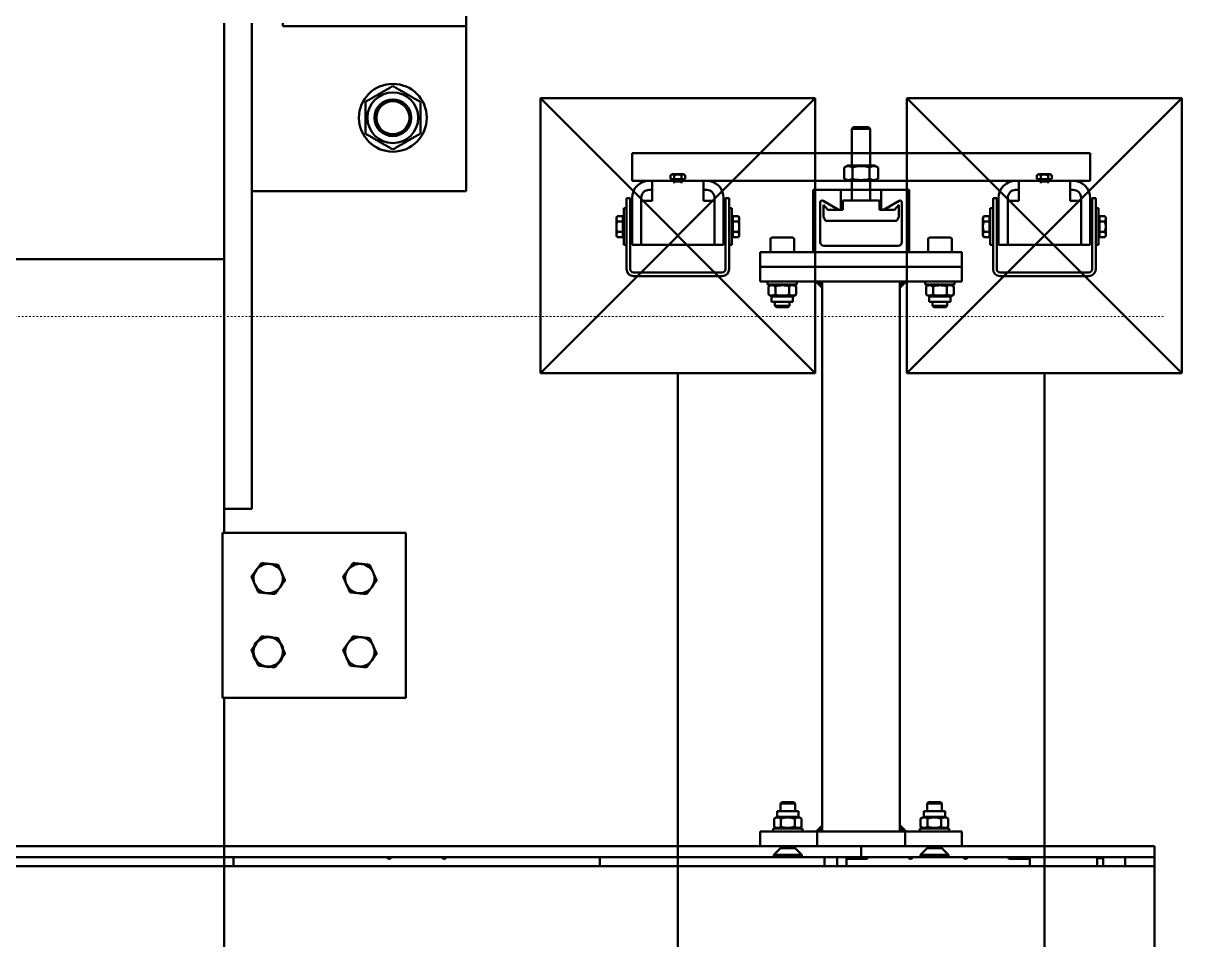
# Model space of a CAD drawing. Header units: centimetres. Extents: x -678439 to 55805, y -426864 to 17948.
# Drawn here: x 47311.5 to 47374.7, y 16758 to 16808.1 of the extents above; entities that cross this region are included whole.
import ezdxf

# ---------------------------------------------------------------- set-up
doc = ezdxf.new("R2010")
doc.units = ezdxf.units.CM
doc.header["$LTSCALE"] = 0.01
doc.header["$MEASUREMENT"] = 0
doc.linetypes.add('AM_ISO09W050', pattern=[22.5, 12, -1.5, 3, -1.5, 3, -1.5])
doc.layers.get('0').update_dxf_attribs({"lineweight": 0})
for name, color, linetype, lineweight in [('SSN_Lift-AM_0', 7, 'Continuous', 50), ('SSN_PBC-AM_0', 5, 'Continuous', 50), ('SSN_PBC-AM_11', 9, 'AM_ISO09W050', 18), ('SSN_Signalgeber-AM_0', 3, 'Continuous', 50)]:
    doc.layers.add(name, color=color, linetype=linetype, lineweight=lineweight)

# ---------------------------------------------------------------- blocks, each defined once
blk = doc.blocks.new('Lift_20-024-10000')
at = {"layer": 'SSN_Lift-AM_0'}
for p, q in [((1219.5, 958.4), (1219.5, 1080)), ((1087.5, 960), (1087.5, 830.08)), ((1102.5, 830.08), (1102.5, 960)), ((1119.5, 960), (1119.5, 958.4)), ((1119.5, 958.4), (1219.5, 958.4)), ((1219.5, 868.4), (1219.5, 958.4)), ((1102.5, 868.4), (1219.5, 868.4)), ((1087.5, 831.29), (787.5, 831.29)), ((1087.5, 830.08), (1087.5, 795)), ((1102.5, 795), (1102.5, 830.08)), ((1087.5, 795), (1087.5, 710)), ((1102.5, 710), (1102.5, 795)), ((1087.5, 695), (1087.5, 710)), ((1102.5, 710), (1102.5, 695)), ((1087.5, 695), (1102.5, 695)), ((1087.5, 695), (1087.5, 682)), ((1086.5, 592), (1086.5, 682)), ((1086.5, 682), (1186.5, 682)), ((1186.5, 682), (1186.5, 592)), ((1186.5, 592), (1086.5, 592)), ((1087.5, 592), (1087.5, -592))]:
    blk.add_line(p, q, dxfattribs=at)
for radius in [18.5, 13.85, 10, 10, 9]:
    blk.add_circle((1179.5, 908.4), radius, dxfattribs=at)
for centre, radius, start, end in [((1111.5, 657), 8, 83.93265, 143.93265), ((1111.5, 657), 8, 23.93265, 83.93265), ((1161.5, 657), 8, 83.93265, 143.93265), ((1161.5, 657), 8, 23.93265, 83.93265), ((1111.5, 657), 8, 143.93265, 203.93265), ((1111.5, 657), 8, 323.93265, 23.93265), ((1161.5, 657), 8, 143.93265, 203.93265), ((1161.5, 657), 8, 323.93265, 23.93265), ((1111.5, 657), 8, 203.93265, 263.93265), ((1111.5, 657), 8, 263.93265, 323.93265), ((1161.5, 657), 8, 203.93265, 263.93265), ((1161.5, 657), 8, 263.93265, 323.93265), ((1111.5, 617), 8, 143.93265, 203.93265), ((1111.5, 617), 8.3, 128.48095, 159.38434), ((1111.5, 617), 8, 83.93265, 143.93265), ((1111.5, 617), 8.3, 68.48095, 99.38434), ((1111.5, 617), 8, 23.93265, 83.93265), ((1111.5, 617), 8.3, 8.48095, 39.38434), ((1111.5, 617), 8, 323.93265, 23.93265), ((1161.5, 617), 8, 143.93265, 203.93265), ((1161.5, 617), 8, 83.93265, 143.93265), ((1161.5, 617), 8, 23.93265, 83.93265), ((1161.5, 617), 8, 323.93265, 23.93265), ((1111.5, 617), 8.3, 188.48095, 219.38434), ((1111.5, 617), 8, 203.93265, 263.93265), ((1111.5, 617), 8.3, 308.48095, 339.38434), ((1161.5, 617), 8, 203.93265, 263.93265), ((1111.5, 617), 8.3, 248.48095, 279.38434), ((1111.5, 617), 8, 263.93265, 323.93265), ((1161.5, 617), 8, 263.93265, 323.93265)]:
    blk.add_arc(centre, radius, start, end, dxfattribs=at)
for points, weights in [([(1164.5, 917.06), (1172, 921.39), (1179.5, 925.72)], [1, 1.15470053838, 1]), ([(1179.5, 925.72), (1187, 921.39), (1194.5, 917.06)], [1, 1.15470053838, 1]), ([(1164.5, 899.74), (1164.5, 908.4), (1164.5, 917.06)], [1, 1.15470053838, 1]), ([(1194.5, 917.06), (1194.5, 908.4), (1194.5, 899.74)], [1, 1.15470053838, 1]), ([(1179.5, 891.08), (1172, 895.41), (1164.5, 899.74)], [1, 1.15470053838, 1]), ([(1194.5, 899.74), (1187, 895.41), (1179.5, 891.08)], [1, 1.15470053838, 1]), ([(1105.03, 661.71), (1106.3, 663.44), (1107.75, 665.44)], [1, 1.0379548493, 1]), ([(1107.75, 665.44), (1110.21, 665.18), (1112.35, 664.96)], [1, 1.0379548493, 1]), ([(1112.35, 664.96), (1114.48, 664.73), (1116.94, 664.47)], [1, 1.0379548493, 1]), ([(1116.94, 664.47), (1117.94, 662.2), (1118.81, 660.25)], [1, 1.0379548493, 1]), ([(1155.03, 661.71), (1156.3, 663.44), (1157.75, 665.44)], [1, 1.0379548493, 1]), ([(1157.75, 665.44), (1160.21, 665.18), (1162.35, 664.96)], [1, 1.0379548493, 1]), ([(1162.35, 664.96), (1164.48, 664.73), (1166.94, 664.47)], [1, 1.0379548493, 1]), ([(1166.94, 664.47), (1167.94, 662.2), (1168.81, 660.25)], [1, 1.0379548493, 1]), ([(1102.31, 657.98), (1103.77, 659.98), (1105.03, 661.71)], [1, 1.0379548493, 1]), ([(1104.19, 653.75), (1103.32, 655.71), (1102.31, 657.98)], [1, 1.0379548493, 1]), ([(1118.81, 660.25), (1119.68, 658.29), (1120.69, 656.02)], [1, 1.0379548493, 1]), ([(1152.31, 657.98), (1153.77, 659.98), (1155.03, 661.71)], [1, 1.0379548493, 1]), ([(1154.19, 653.75), (1153.32, 655.71), (1152.31, 657.98)], [1, 1.0379548493, 1]), ([(1168.81, 660.25), (1169.68, 658.29), (1170.69, 656.02)], [1, 1.0379548493, 1]), ([(1106.06, 649.53), (1105.06, 651.8), (1104.19, 653.75)], [1, 1.0379548493, 1]), ([(1117.97, 652.29), (1116.7, 650.56), (1115.25, 648.56)], [1, 1.0379548493, 1]), ([(1120.69, 656.02), (1119.23, 654.02), (1117.97, 652.29)], [1, 1.0379548493, 1]), ([(1156.06, 649.53), (1155.06, 651.8), (1154.19, 653.75)], [1, 1.0379548493, 1]), ([(1167.97, 652.29), (1166.7, 650.56), (1165.25, 648.56)], [1, 1.0379548493, 1]), ([(1170.69, 656.02), (1169.23, 654.02), (1167.97, 652.29)], [1, 1.0379548493, 1]), ([(1110.65, 649.04), (1108.52, 649.27), (1106.06, 649.53)], [1, 1.0379548493, 1]), ([(1115.25, 648.56), (1112.79, 648.82), (1110.65, 649.04)], [1, 1.0379548493, 1]), ([(1160.65, 649.04), (1158.52, 649.27), (1156.06, 649.53)], [1, 1.0379548493, 1]), ([(1165.25, 648.56), (1162.79, 648.82), (1160.65, 649.04)], [1, 1.0379548493, 1]), ([(1102.31, 617.98), (1103.77, 619.98), (1105.03, 621.71)], [1, 1.0379548493, 1]), ([(1105.03, 621.71), (1106.3, 623.44), (1107.75, 625.44)], [1, 1.0379548493, 1]), ([(1107.75, 625.44), (1110.21, 625.18), (1112.35, 624.96)], [1, 1.0379548493, 1]), ([(1112.35, 624.96), (1114.48, 624.73), (1116.94, 624.47)], [1, 1.0379548493, 1]), ([(1116.94, 624.47), (1117.94, 622.2), (1118.81, 620.25)], [1, 1.0379548493, 1]), ([(1118.81, 620.25), (1119.68, 618.29), (1120.69, 616.02)], [1, 1.0379548493, 1]), ([(1152.31, 617.98), (1153.77, 619.98), (1155.03, 621.71)], [1, 1.0379548493, 1]), ([(1155.03, 621.71), (1156.3, 623.44), (1157.75, 625.44)], [1, 1.0379548493, 1]), ([(1157.75, 625.44), (1160.21, 625.18), (1162.35, 624.96)], [1, 1.0379548493, 1]), ([(1162.35, 624.96), (1164.48, 624.73), (1166.94, 624.47)], [1, 1.0379548493, 1]), ([(1166.94, 624.47), (1167.94, 622.2), (1168.81, 620.25)], [1, 1.0379548493, 1]), ([(1168.81, 620.25), (1169.68, 618.29), (1170.69, 616.02)], [1, 1.0379548493, 1]), ([(1104.19, 613.75), (1103.32, 615.71), (1102.31, 617.98)], [1, 1.0379548493, 1]), ([(1106.06, 609.53), (1105.06, 611.8), (1104.19, 613.75)], [1, 1.0379548493, 1]), ([(1120.69, 616.02), (1119.23, 614.02), (1117.97, 612.29)], [1, 1.0379548493, 1]), ([(1154.19, 613.75), (1153.32, 615.71), (1152.31, 617.98)], [1, 1.0379548493, 1]), ([(1156.06, 609.53), (1155.06, 611.8), (1154.19, 613.75)], [1, 1.0379548493, 1]), ([(1170.69, 616.02), (1169.23, 614.02), (1167.97, 612.29)], [1, 1.0379548493, 1]), ([(1110.65, 609.04), (1108.52, 609.27), (1106.06, 609.53)], [1, 1.0379548493, 1]), ([(1115.25, 608.56), (1112.79, 608.82), (1110.65, 609.04)], [1, 1.0379548493, 1]), ([(1117.97, 612.29), (1116.7, 610.56), (1115.25, 608.56)], [1, 1.0379548493, 1]), ([(1160.65, 609.04), (1158.52, 609.27), (1156.06, 609.53)], [1, 1.0379548493, 1]), ([(1165.25, 608.56), (1162.79, 608.82), (1160.65, 609.04)], [1, 1.0379548493, 1]), ([(1167.97, 612.29), (1166.7, 610.56), (1165.25, 608.56)], [1, 1.0379548493, 1])]:
    blk.add_rational_spline(points, weights, degree=2, dxfattribs=at)
blk = doc.blocks.new('Lift mit KG 3.200')
at = {"layer": 'SSN_PBC-AM_0'}
for p, q in [((68859.31, 61066.61), (67467.31, 61066.61)), ((68699.31, 61060.61), (68699.31, 61066.61)), ((68799.31, 61060.61), (68799.31, 61066.61)), ((68859.31, 60044.61), (68859.31, 61066.61)), ((67467.31, 61060.61), (68826.31, 61060.61)), ((68356.81, 61055.61), (68356.81, 61060.61)), ((68556.81, 61060.61), (68556.81, 61055.61)), ((68679.31, 61060.61), (68679.31, 61055.61)), ((68686.31, 61060.61), (68686.31, 61055.61)), ((68691.31, 61060.11), (68691.31, 61060.61)), ((68691.31, 61059.61), (68691.31, 61060.11)), ((68696.31, 61060.11), (68696.31, 61060.61)), ((68696.31, 61059.61), (68696.31, 61060.11)), ((68702.81, 61060.61), (68702.81, 61060.11)), ((68779.81, 61060.11), (68779.81, 61060.61)), ((68786.31, 61060.61), (68786.31, 61060.11)), ((68786.31, 61060.11), (68786.31, 61059.61)), ((68791.31, 61060.61), (68791.31, 61055.61)), ((68859.31, 61060.61), (68826.31, 61060.61)), ((68828.18, 61055.61), (68828.18, 61060.61)), ((68828.18, 61060.11), (68831.31, 61060.11)), ((68831.31, 61060.11), (68831.31, 61055.61)), ((68843.31, 61055.61), (68843.31, 61060.61)), ((68786.31, 61055.61), (65742.31, 61055.61)), ((68691.31, 61055.61), (68691.31, 61059.61)), ((68691.31, 61059.61), (68700.61, 61059.61)), ((68702.31, 61059.61), (68700.61, 61059.61)), ((68782.01, 61059.61), (68780.31, 61059.61)), ((68782.01, 61059.61), (68791.31, 61059.61)), ((68822.8, 61055.61), (68786.31, 61055.61)), ((68822.8, 61055.61), (68859.31, 61055.61))]:
    blk.add_line(p, q, dxfattribs=at)
for centre, radius, start, end in [((68441.81, 61060.61), 1, 180, 0), ((68471.81, 61060.61), 1, 180, 0), ((68702.31, 61060.11), 0.5, 270, 0), ((68726.31, 61060.61), 1, 180, 0), ((68756.31, 61060.61), 1, 180, 0), ((68780.31, 61060.11), 0.5, 180, 270)]:
    blk.add_arc(centre, radius, start, end, dxfattribs=at)
at = {"layer": 'SSN_PBC-AM_11'}
blk.add_line((68864.31, 61355.61), (65664.31, 61355.61), dxfattribs=at)
at = {"layer": 'SSN_Lift-AM_0'}
blk.add_blockref('Lift_20-024-10000', (67264.31, 60555.61), dxfattribs=at)
blk = doc.blocks.new('LS_Symbol')
at = {"layer": 'SSN_Signalgeber-AM_0'}
for p, q in [((0, 769), (0, -769)), ((-75, -919), (-75, -769)), ((-75, -769), (75, -769)), ((75, -769), (-75, -919)), ((75, -919), (-75, -769)), ((-75, -769), (75, -769)), ((75, -769), (75, -919)), ((-75, -919), (75, -919))]:
    blk.add_line(p, q, dxfattribs=at)
blk = doc.blocks.new('Signalgeber_31-011-00008_300_D')
at = {"layer": 'SSN_Signalgeber-AM_0'}
for p, q in [((-343.77, 133.05), (-343, 133.5)), ((-343.77, 133.05), (-343.77, 130)), ((-333, 133.5), (-343, 133.5)), ((-340.89, 133.05), (-340.89, 130)), ((-335.11, 133.05), (-335.11, 130)), ((-332.22, 133.05), (-333, 133.5)), ((-332.22, 133.05), (-332.22, 130)), ((-353.5, 128), (-314.8, 128)), ((-353.5, 126), (-353.5, 128)), ((-328, 129.5), (-348, 129.5)), ((-348, 129.5), (-348, 128)), ((-348, 128), (-328, 128)), ((-343.77, 130), (-342.35, 130)), ((-342.35, 130), (-333.65, 130)), ((-342.35, 130), (-342.35, 129.5)), ((-340.73, 129.5), (-342.35, 129.5)), ((-335.27, 129.5), (-340.73, 129.5)), ((-333.65, 129.5), (-335.27, 129.5)), ((-333.65, 130), (-332.22, 130)), ((-333.65, 130), (-333.65, 129.5)), ((-328, 128), (-328, 129.5)), ((-378, -125), (-378, 125)), ((-378, 125), (-363, 125)), ((-363, 125), (-363, -125)), ((-328, 125), (-353.7, 125)), ((-314.8, 126), (-353.5, 126)), ((-328, 75), (-328, 125)), ((-313, 75.8), (-313, 124.2)), ((-311, 124.2), (-311, 75.8)), ((-363, 115.7), (-363, 84.3)), ((-363, 114), (-352, 114)), ((-358, 114), (-358, 115.7)), ((-353.7, 120), (-328, 120)), ((-352, 114), (-352, 120)), ((-366.07, 104.04), (-366.7, 102.95)), ((-366.7, 102.95), (-366.7, 97.05)), ((-364.13, 104.04), (-366.07, 104.04)), ((-364.13, 102.02), (-366.07, 102.02)), ((-364.13, 104.04), (-363.5, 102.95)), ((-363.5, 96.5), (-363.5, 103.5)), ((-363, 103.5), (-363.5, 103.5)), ((-363, 103.33), (-363.5, 103.33)), ((-363.5, 102.95), (-363.5, 97.05)), ((-363, 102.83), (-363.5, 102.83)), ((-363, 102.04), (-363.5, 102.04)), ((-363, 96.5), (-363, 103.5)), ((-363, 101.57), (-362.57, 102)), ((-363, 101.57), (-363, 98.43)), ((-362.57, 102), (-362.57, 98)), ((-361.7, 102), (-362.57, 102)), ((-366.07, 95.96), (-366.7, 97.05)), ((-364.13, 97.98), (-366.07, 97.98)), ((-364.13, 95.96), (-366.07, 95.96)), ((-364.13, 95.96), (-363.5, 97.05)), ((-363, 101), (-363.5, 101)), ((-363, 100), (-363.5, 100)), ((-363, 99), (-363.5, 99)), ((-363, 97.96), (-363.5, 97.96)), ((-363, 97.17), (-363.5, 97.17)), ((-363, 96.67), (-363.5, 96.67)), ((-363, 96.5), (-363.5, 96.5)), ((-362.57, 98), (-363, 98.43)), ((-361.7, 98), (-362.57, 98)), ((-363, 86), (-352, 86)), ((-358, 84.3), (-358, 86)), ((-352, 86), (-352, 80)), ((-328, 80), (-353.7, 80)), ((-353.7, 75), (-328, 75)), ((-353.5, 74), (-314.8, 74)), ((-353.5, 72), (-353.5, 74)), ((-314.8, 72), (-353.5, 72)), ((-348, 70.5), (-348, 72)), ((-348, 72), (-328, 72)), ((-328, 70.5), (-348, 70.5)), ((-343.77, 66.95), (-343.77, 70)), ((-343.77, 70), (-342.35, 70)), ((-340.73, 70.5), (-342.35, 70.5)), ((-342.35, 70), (-342.35, 70.5)), ((-342.35, 70), (-333.65, 70)), ((-340.89, 66.95), (-340.89, 70)), ((-335.27, 70.5), (-340.73, 70.5)), ((-333.65, 70.5), (-335.27, 70.5)), ((-335.11, 66.95), (-335.11, 70)), ((-333.65, 70), (-333.65, 70.5)), ((-333.65, 70), (-332.22, 70)), ((-332.22, 66.95), (-332.22, 70)), ((-328, 72), (-328, 70.5)), ((-343.77, 66.95), (-343, 66.5)), ((-333, 66.5), (-343, 66.5)), ((-332.22, 66.95), (-333, 66.5)), ((-324, -55), (-324, 55)), ((-316, 55), (-324, 55)), ((-316, 55), (-316, -55)), ((-316, 55), (-308, 55)), ((-316, 55), (-316, -55)), ((-308, -55), (-308, 55)), ((-308, 51), (-308, 35)), ((-306.4, 51), (-308, 51)), ((-306.4, 48.81), (-306.4, 51)), ((-8, -55), (-8, 55)), ((-8, 55), (0, 55)), ((0, -55), (0, 55)), ((-332, 37.3), (-332, 48.7)), ((-331.2, 49.5), (-324, 49.5)), ((-324, 36.5), (-324, 49.5)), ((-305.42, 50.51), (-306.4, 48.81)), ((-306.4, 48.81), (-306.4, 37.18)), ((-305.42, 50.51), (-300.94, 50.51)), ((-305.42, 46.75), (-300.94, 46.75)), ((-300.94, 50.51), (-299.96, 48.81)), ((-296.9, 48.81), (-299.96, 48.81)), ((-299.96, 48.81), (-299.96, 37.18)), ((-296.9, 48.81), (-296.9, 37.18)), ((-296.9, 47), (-294.77, 47)), ((-294.77, 47), (-294.77, 39)), ((-294, 46.23), (-294.77, 47)), ((-294, 46.23), (-294, 39.77)), ((-19.1, 45.81), (-16.04, 45.81)), ((-19.1, 45.81), (-19.1, 34.18)), ((-15.06, 47.51), (-16.04, 45.81)), ((-16.04, 45.81), (-16.04, 34.18)), ((-10.58, 47.51), (-15.06, 47.51)), ((-10.58, 47.51), (-9.6, 45.81)), ((-9.6, 45.81), (-9.6, 48)), ((-9.6, 48), (-8, 48)), ((-9.6, 45.81), (-9.6, 34.18)), ((-8, 48), (-8, 32)), ((4.66, 47.62), (1.04, 44)), ((4.66, 47.62), (4.66, 32.38)), ((4.66, 47.62), (6, 47.62)), ((6, 47.62), (6, 32.38)), ((-305.42, 39.25), (-300.94, 39.25)), ((-296.9, 39), (-294.77, 39)), ((-294.77, 39), (-294, 39.77)), ((-24, 43.23), (-23.23, 44)), ((-24, 43.23), (-24, 36.77)), ((-23.23, 44), (-23.23, 36)), ((-19.1, 44), (-23.23, 44)), ((-10.58, 43.75), (-15.06, 43.75)), ((1.04, 44), (0, 44)), ((1.04, 44), (1.04, 36)), ((-331.2, 36.5), (-324, 36.5)), ((-308, 35), (-306.4, 35)), ((-306.4, 35), (-306.4, 37.18)), ((-305.42, 35.49), (-306.4, 37.18)), ((-305.42, 35.49), (-300.94, 35.49)), ((-300.94, 35.49), (-299.96, 37.18)), ((-296.9, 37.18), (-299.96, 37.18)), ((-23.23, 36), (-24, 36.77)), ((-19.1, 36), (-23.23, 36)), ((-19.1, 34.18), (-16.04, 34.18)), ((-15.06, 32.49), (-16.04, 34.18)), ((-10.58, 36.25), (-15.06, 36.25)), ((-10.58, 32.49), (-15.06, 32.49)), ((-10.58, 32.49), (-9.6, 34.18)), ((-9.6, 32), (-9.6, 34.18)), ((-8, 32), (-9.6, 32)), ((1.04, 36), (0, 36)), ((4.66, 32.38), (1.04, 36)), ((6, 32.38), (4.66, 32.38)), ((-324, 26.25), (-358, 26.25)), ((-358, 26.25), (-358, 11)), ((-358, 25), (-363, 25)), ((-363, 25), (-363, -25)), ((-358, -25), (-358, 25)), ((-347.37, 12.5), (-352.13, 20.75)), ((-351.26, 22.25), (-329.5, 22.25)), ((-343.33, 20.5), (-349.95, 20.5)), ((-349.95, 20.5), (-347.23, 18.17)), ((-341.23, 19.5), (-343.33, 20.5)), ((-341.23, 19.5), (-341.23, 0)), ((-327.5, 20.25), (-327.5, -20.25)), ((-308, 21.2), (-8, 21.2)), ((0, 24), (-8, 24)), ((-347.23, 18.17), (-347.23, 10)), ((-370.28, 9.24), (-371.4, 7.3)), ((-371.4, -7.3), (-371.4, 7.3)), ((-364.12, 9.24), (-370.28, 9.24)), ((-364.12, 9.24), (-363, 7.3)), ((-363, -7.3), (-363, 7.3)), ((-358, 11), (-348.23, 11)), ((-347.23, 10), (-352.23, 10)), ((-352.23, 10), (-352.23, 0)), ((-391.31, 5), (-392.23, 4.08)), ((-392.23, 4.08), (-392.23, -4.08)), ((-391.31, 5), (-391.31, -5)), ((-391.31, 5), (-371.4, 5)), ((-364.12, 4.62), (-370.28, 4.62)), ((-363, 5), (-352.23, 5)), ((-352.23, -10), (-352.23, 0)), ((-341.23, -19.5), (-341.23, 0)), ((-391.31, -5), (-392.23, -4.08)), ((-371.4, -5), (-391.31, -5)), ((-364.12, -4.62), (-370.28, -4.62)), ((-352.23, -5), (-363, -5)), ((-370.28, -9.24), (-371.4, -7.3)), ((-364.12, -9.24), (-370.28, -9.24)), ((-364.12, -9.24), (-363, -7.3)), ((-348.23, -11), (-358, -11)), ((-358, -11), (-358, -26.25)), ((-352.23, -10), (-347.23, -10)), ((-352.13, -20.75), (-347.37, -12.5)), ((-347.23, -18.17), (-347.23, -10)), ((-349.95, -20.5), (-347.23, -18.17)), ((-363, -25), (-358, -25)), ((-329.5, -22.25), (-351.26, -22.25)), ((-349.95, -20.5), (-343.33, -20.5)), ((-341.23, -19.5), (-343.33, -20.5)), ((-308, -21.2), (-8, -21.2)), ((-8, -24), (0, -24)), ((-358, -26.25), (-324, -26.25)), ((-332, -48.7), (-332, -37.3)), ((-331.2, -36.5), (-324, -36.5)), ((-324, -49.5), (-324, -36.5)), ((-308, -35), (-308, -51)), ((-306.4, -35), (-308, -35)), ((-306.4, -37.19), (-306.4, -35)), ((-305.42, -35.49), (-306.4, -37.19)), ((-306.4, -37.19), (-306.4, -48.82)), ((-305.42, -35.49), (-300.94, -35.49)), ((-300.94, -35.49), (-299.96, -37.19)), ((-296.9, -37.19), (-299.96, -37.19)), ((-299.96, -37.19), (-299.96, -48.82)), ((-296.9, -37.19), (-296.9, -48.82)), ((-24, -36.77), (-23.23, -36)), ((-24, -36.77), (-24, -43.23)), ((-23.23, -36), (-23.23, -44)), ((-19.1, -36), (-23.23, -36)), ((-19.1, -34.19), (-16.04, -34.19)), ((-19.1, -34.19), (-19.1, -45.82)), ((-15.06, -32.49), (-16.04, -34.19)), ((-16.04, -34.19), (-16.04, -45.82)), ((-10.58, -32.49), (-15.06, -32.49)), ((-10.58, -36.25), (-15.06, -36.25)), ((-10.58, -32.49), (-9.6, -34.19)), ((-9.6, -34.19), (-9.6, -32)), ((-9.6, -32), (-8, -32)), ((-9.6, -34.19), (-9.6, -45.82)), ((-8, -32), (-8, -48)), ((1.04, -36), (0, -36)), ((4.66, -32.38), (1.04, -36)), ((1.04, -36), (1.04, -44)), ((4.66, -32.38), (4.66, -47.62)), ((4.66, -32.38), (6, -32.38)), ((6, -32.38), (6, -47.62)), ((-305.42, -39.25), (-300.94, -39.25)), ((-296.9, -39), (-294.77, -39)), ((-294.77, -39), (-294.77, -47)), ((-294, -39.77), (-294.77, -39)), ((-294, -39.77), (-294, -46.23)), ((-23.23, -44), (-24, -43.23)), ((-19.1, -44), (-23.23, -44)), ((-10.58, -43.75), (-15.06, -43.75)), ((1.04, -44), (0, -44)), ((4.66, -47.62), (1.04, -44)), ((-331.2, -49.5), (-324, -49.5)), ((-306.4, -51), (-306.4, -48.82)), ((-305.42, -50.51), (-306.4, -48.82)), ((-305.42, -46.75), (-300.94, -46.75)), ((-305.42, -50.51), (-300.94, -50.51)), ((-300.94, -50.51), (-299.96, -48.82)), ((-296.9, -48.82), (-299.96, -48.82)), ((-296.9, -47), (-294.77, -47)), ((-294.77, -47), (-294, -46.23)), ((-19.1, -45.82), (-16.04, -45.82)), ((-15.06, -47.51), (-16.04, -45.82)), ((-10.58, -47.51), (-15.06, -47.51)), ((-10.58, -47.51), (-9.6, -45.82)), ((-9.6, -48), (-9.6, -45.82)), ((-8, -48), (-9.6, -48)), ((6, -47.62), (4.66, -47.62)), ((-316, -55), (-324, -55)), ((-316, -55), (-308, -55)), ((-308, -51), (-306.4, -51)), ((-8, -55), (0, -55)), ((-343.77, -66.95), (-343, -66.5)), ((-343.77, -66.95), (-343.77, -70)), ((-333, -66.5), (-343, -66.5)), ((-340.89, -66.95), (-340.89, -70)), ((-335.11, -66.95), (-335.11, -70)), ((-332.22, -66.95), (-333, -66.5)), ((-332.22, -66.95), (-332.22, -70)), ((-328, -75), (-353.7, -75)), ((-353.5, -72), (-314.8, -72)), ((-353.5, -74), (-353.5, -72)), ((-314.8, -74), (-353.5, -74)), ((-328, -70.5), (-348, -70.5)), ((-348, -70.5), (-348, -72)), ((-348, -72), (-328, -72)), ((-343.77, -70), (-342.35, -70)), ((-342.35, -70), (-333.65, -70)), ((-342.35, -70), (-342.35, -70.5)), ((-340.73, -70.5), (-342.35, -70.5)), ((-335.27, -70.5), (-340.73, -70.5)), ((-333.65, -70.5), (-335.27, -70.5)), ((-333.65, -70), (-332.22, -70)), ((-333.65, -70), (-333.65, -70.5)), ((-328, -72), (-328, -70.5)), ((-328, -125), (-328, -75)), ((-313, -124.2), (-313, -75.8)), ((-311, -75.8), (-311, -124.2)), ((-353.7, -80), (-328, -80)), ((-352, -86), (-352, -80)), ((-363, -84.3), (-363, -115.7)), ((-363, -86), (-352, -86)), ((-358, -86), (-358, -84.3)), ((-366.07, -95.96), (-366.7, -97.05)), ((-366.7, -97.05), (-366.7, -102.95)), ((-364.13, -95.96), (-366.07, -95.96)), ((-364.13, -97.98), (-366.07, -97.98)), ((-364.13, -95.96), (-363.5, -97.05)), ((-363.5, -103.5), (-363.5, -96.5)), ((-363, -96.5), (-363.5, -96.5)), ((-363, -96.67), (-363.5, -96.67)), ((-363.5, -97.05), (-363.5, -102.95)), ((-363, -97.17), (-363.5, -97.17)), ((-363, -97.96), (-363.5, -97.96)), ((-363, -99), (-363.5, -99)), ((-363, -100), (-363.5, -100)), ((-363, -101), (-363.5, -101)), ((-363, -103.5), (-363, -96.5)), ((-363, -98.43), (-362.57, -98)), ((-363, -98.43), (-363, -101.57)), ((-362.57, -98), (-362.57, -102)), ((-361.7, -98), (-362.57, -98)), ((-366.07, -104.04), (-366.7, -102.95)), ((-364.13, -102.02), (-366.07, -102.02)), ((-364.13, -104.04), (-366.07, -104.04)), ((-364.13, -104.04), (-363.5, -102.95)), ((-363, -102.04), (-363.5, -102.04)), ((-363, -102.83), (-363.5, -102.83)), ((-363, -103.33), (-363.5, -103.33)), ((-363, -103.5), (-363.5, -103.5)), ((-362.57, -102), (-363, -101.57)), ((-361.7, -102), (-362.57, -102)), ((-363, -114), (-352, -114)), ((-358, -115.7), (-358, -114)), ((-328, -120), (-353.7, -120)), ((-352, -114), (-352, -120)), ((-378, -125), (-363, -125)), ((-353.7, -125), (-328, -125)), ((-353.5, -126), (-314.8, -126)), ((-353.5, -128), (-353.5, -126)), ((-314.8, -128), (-353.5, -128)), ((-348, -129.5), (-348, -128)), ((-348, -128), (-328, -128)), ((-328, -129.5), (-348, -129.5)), ((-343.77, -133.05), (-343.77, -130)), ((-343.77, -130), (-342.35, -130)), ((-340.73, -129.5), (-342.35, -129.5)), ((-342.35, -130), (-342.35, -129.5)), ((-342.35, -130), (-333.65, -130)), ((-340.89, -133.05), (-340.89, -130)), ((-335.27, -129.5), (-340.73, -129.5)), ((-333.65, -129.5), (-335.27, -129.5)), ((-335.11, -133.05), (-335.11, -130)), ((-333.65, -130), (-333.65, -129.5)), ((-333.65, -130), (-332.22, -130)), ((-332.22, -133.05), (-332.22, -130)), ((-328, -128), (-328, -129.5)), ((-343.77, -133.05), (-343, -133.5)), ((-333, -133.5), (-343, -133.5)), ((-332.22, -133.05), (-333, -133.5))]:
    blk.add_line(p, q, dxfattribs=at)
for centre, radius, start, end in [((-342.33, 130.95), 2.55, 55.55313, 115.55313), ((-338, 123.95), 9.55, 72.38753, 107.61247), ((-333.67, 130.95), 2.55, 64.44687, 124.44687), ((-314.8, 124.2), 3.8, 0, 90), ((-353.7, 115.7), 9.3, 90, 180), ((-314.8, 124.2), 1.8, 0, 90), ((-353.7, 115.7), 4.3, 90, 180), ((-364.6, 103.03), 1.79, 154.43847, 214.43847), ((-359.7, 100), 6.68, 162.38303, 197.61697), ((-365.6, 103.03), 1.79, 325.56153, 25.56153), ((-370.5, 100), 6.68, 342.38303, 17.61697), ((-364.6, 96.97), 1.79, 145.56153, 205.56153), ((-365.6, 96.97), 1.79, 334.43847, 34.43847), ((-353.7, 84.3), 9.3, 180, 270), ((-353.7, 84.3), 4.3, 180, 270), ((-314.8, 75.8), 1.8, 270, 0), ((-314.8, 75.8), 3.8, 270, 0), ((-342.33, 69.05), 2.55, 244.44687, 304.44687), ((-338, 76.05), 9.55, 252.38753, 287.61247), ((-333.67, 69.05), 2.55, 235.55313, 295.55313), ((-331.2, 48.7), 0.8, 90, 180), ((-302.69, 48.63), 3.32, 154.43847, 214.43847), ((-293.6, 43), 12.4, 162.38303, 197.61697), ((-303.67, 48.63), 3.32, 325.56153, 25.56153), ((-312.76, 43), 12.4, 342.38303, 17.61697), ((-302.69, 37.37), 3.32, 145.56153, 205.56153), ((-303.67, 37.37), 3.32, 334.43847, 34.43847), ((-331.2, 37.3), 0.8, 180, 270), ((-351.26, 21.25), 1, 90, 210), ((-329.5, 20.25), 2, 0, 90), ((-366.91, 6.93), 4.08, 154.43847, 214.43847), ((-367.49, 6.93), 4.08, 325.56153, 25.56153), ((-348.23, 12), 1, 270, 30), ((-355.73, 0), 15.27, 162.38303, 197.61697), ((-378.67, 0), 15.27, 342.38303, 17.61697), ((-366.91, -6.93), 4.08, 145.56153, 205.56153), ((-367.49, -6.93), 4.08, 334.43847, 34.43847), ((-348.23, -12), 1, 330, 90), ((-351.26, -21.25), 1, 150, 270), ((-329.5, -20.25), 2, 270, 0), ((-331.2, -37.3), 0.8, 90, 180), ((-302.69, -37.37), 3.32, 154.43847, 214.43847), ((-303.67, -37.37), 3.32, 325.56153, 25.56153), ((-293.6, -43), 12.4, 162.38303, 197.61697), ((-312.76, -43), 12.4, 342.38303, 17.61697), ((-331.2, -48.7), 0.8, 180, 270), ((-302.69, -48.63), 3.32, 145.56153, 205.56153), ((-303.67, -48.63), 3.32, 334.43847, 34.43847), ((-342.33, -69.05), 2.55, 55.55313, 115.55313), ((-338, -76.05), 9.55, 72.38753, 107.61247), ((-333.67, -69.05), 2.55, 64.44687, 124.44687), ((-353.7, -84.3), 9.3, 90, 180), ((-314.8, -75.8), 3.8, 0, 90), ((-314.8, -75.8), 1.8, 0, 90), ((-353.7, -84.3), 4.3, 90, 180), ((-364.6, -96.97), 1.79, 154.43847, 214.43847), ((-359.7, -100), 6.68, 162.38303, 197.61697), ((-365.6, -96.97), 1.79, 325.56153, 25.56153), ((-370.5, -100), 6.68, 342.38303, 17.61697), ((-364.6, -103.03), 1.79, 145.56153, 205.56153), ((-365.6, -103.03), 1.79, 334.43847, 34.43847), ((-353.7, -115.7), 9.3, 180, 270), ((-353.7, -115.7), 4.3, 180, 270), ((-314.8, -124.2), 1.8, 270, 0), ((-314.8, -124.2), 3.8, 270, 0), ((-342.33, -130.95), 2.55, 244.44687, 304.44687), ((-338, -123.95), 9.55, 252.38753, 287.61247), ((-333.67, -130.95), 2.55, 235.55313, 295.55313)]:
    blk.add_arc(centre, radius, start, end, dxfattribs=at)
at = {"layer": 'SSN_Signalgeber-AM_0', "extrusion": (0, 0, -1)}
for centre, radius, start, end in [((12.33, 45.63), 3.32, 325.56153, 25.56153), ((13.31, 45.63), 3.32, 154.43847, 214.43847), ((3.24, 40), 12.4, 342.38303, 17.61697), ((22.4, 40), 12.4, 162.38303, 197.61697), ((12.33, 34.37), 3.32, 334.43847, 34.43847), ((13.31, 34.37), 3.32, 145.56153, 205.56153), ((3.24, -40), 12.4, 342.38303, 17.61697), ((12.33, -34.37), 3.32, 325.56153, 25.56153), ((13.31, -34.37), 3.32, 154.43847, 214.43847), ((22.4, -40), 12.4, 162.38303, 197.61697), ((12.33, -45.63), 3.32, 334.43847, 34.43847), ((13.31, -45.63), 3.32, 145.56153, 205.56153)]:
    blk.add_arc(centre, radius, start, end, dxfattribs=at)
at = {"layer": 'SSN_Signalgeber-AM_0'}
for points in [[(-308, 21.2), (-303.8, 21.2), (-308, 25.4)], [(-8, 21.2), (-8, 25.4), (-12.2, 21.2)], [(-308, -21.2), (-308, -25.4), (-303.8, -21.2)], [(-8, -21.2), (-12.2, -21.2), (-8, -25.4)]]:
    blk.add_solid(points, dxfattribs=at)
blk = doc.blocks.new('A$C4BDE36F2')
at = {"xscale": 0.001, "yscale": 0.001, "zscale": 0.001}
blk.add_blockref('Lift mit KG 3.200', (-64.22431, -65.8238), dxfattribs=at)
at = {"layer": 'SSN_Signalgeber-AM_0', "yscale": 0.001, "zscale": 0.001}
for name, p, xscale, rotation in [('LS_Symbol', (4.375, -5.26819), 0.001, 180), ('LS_Symbol', (4.575, -5.26819), 0.001, 180), ('Signalgeber_31-011-00008_300_D', (4.475, -4.75719), -0.001, 90)]:
    blk.add_blockref(name, p, dxfattribs=dict(at, xscale=xscale, rotation=rotation))

msp = doc.modelspace()

# ---------------------------------------------------------------- block references
at = {"ltscale": 2000, "xscale": 100, "yscale": 100, "zscale": 100}
msp.add_blockref('A$C4BDE36F2', (46909.683, 17238.871), dxfattribs=at)

doc.saveas('drawing.dxf')
